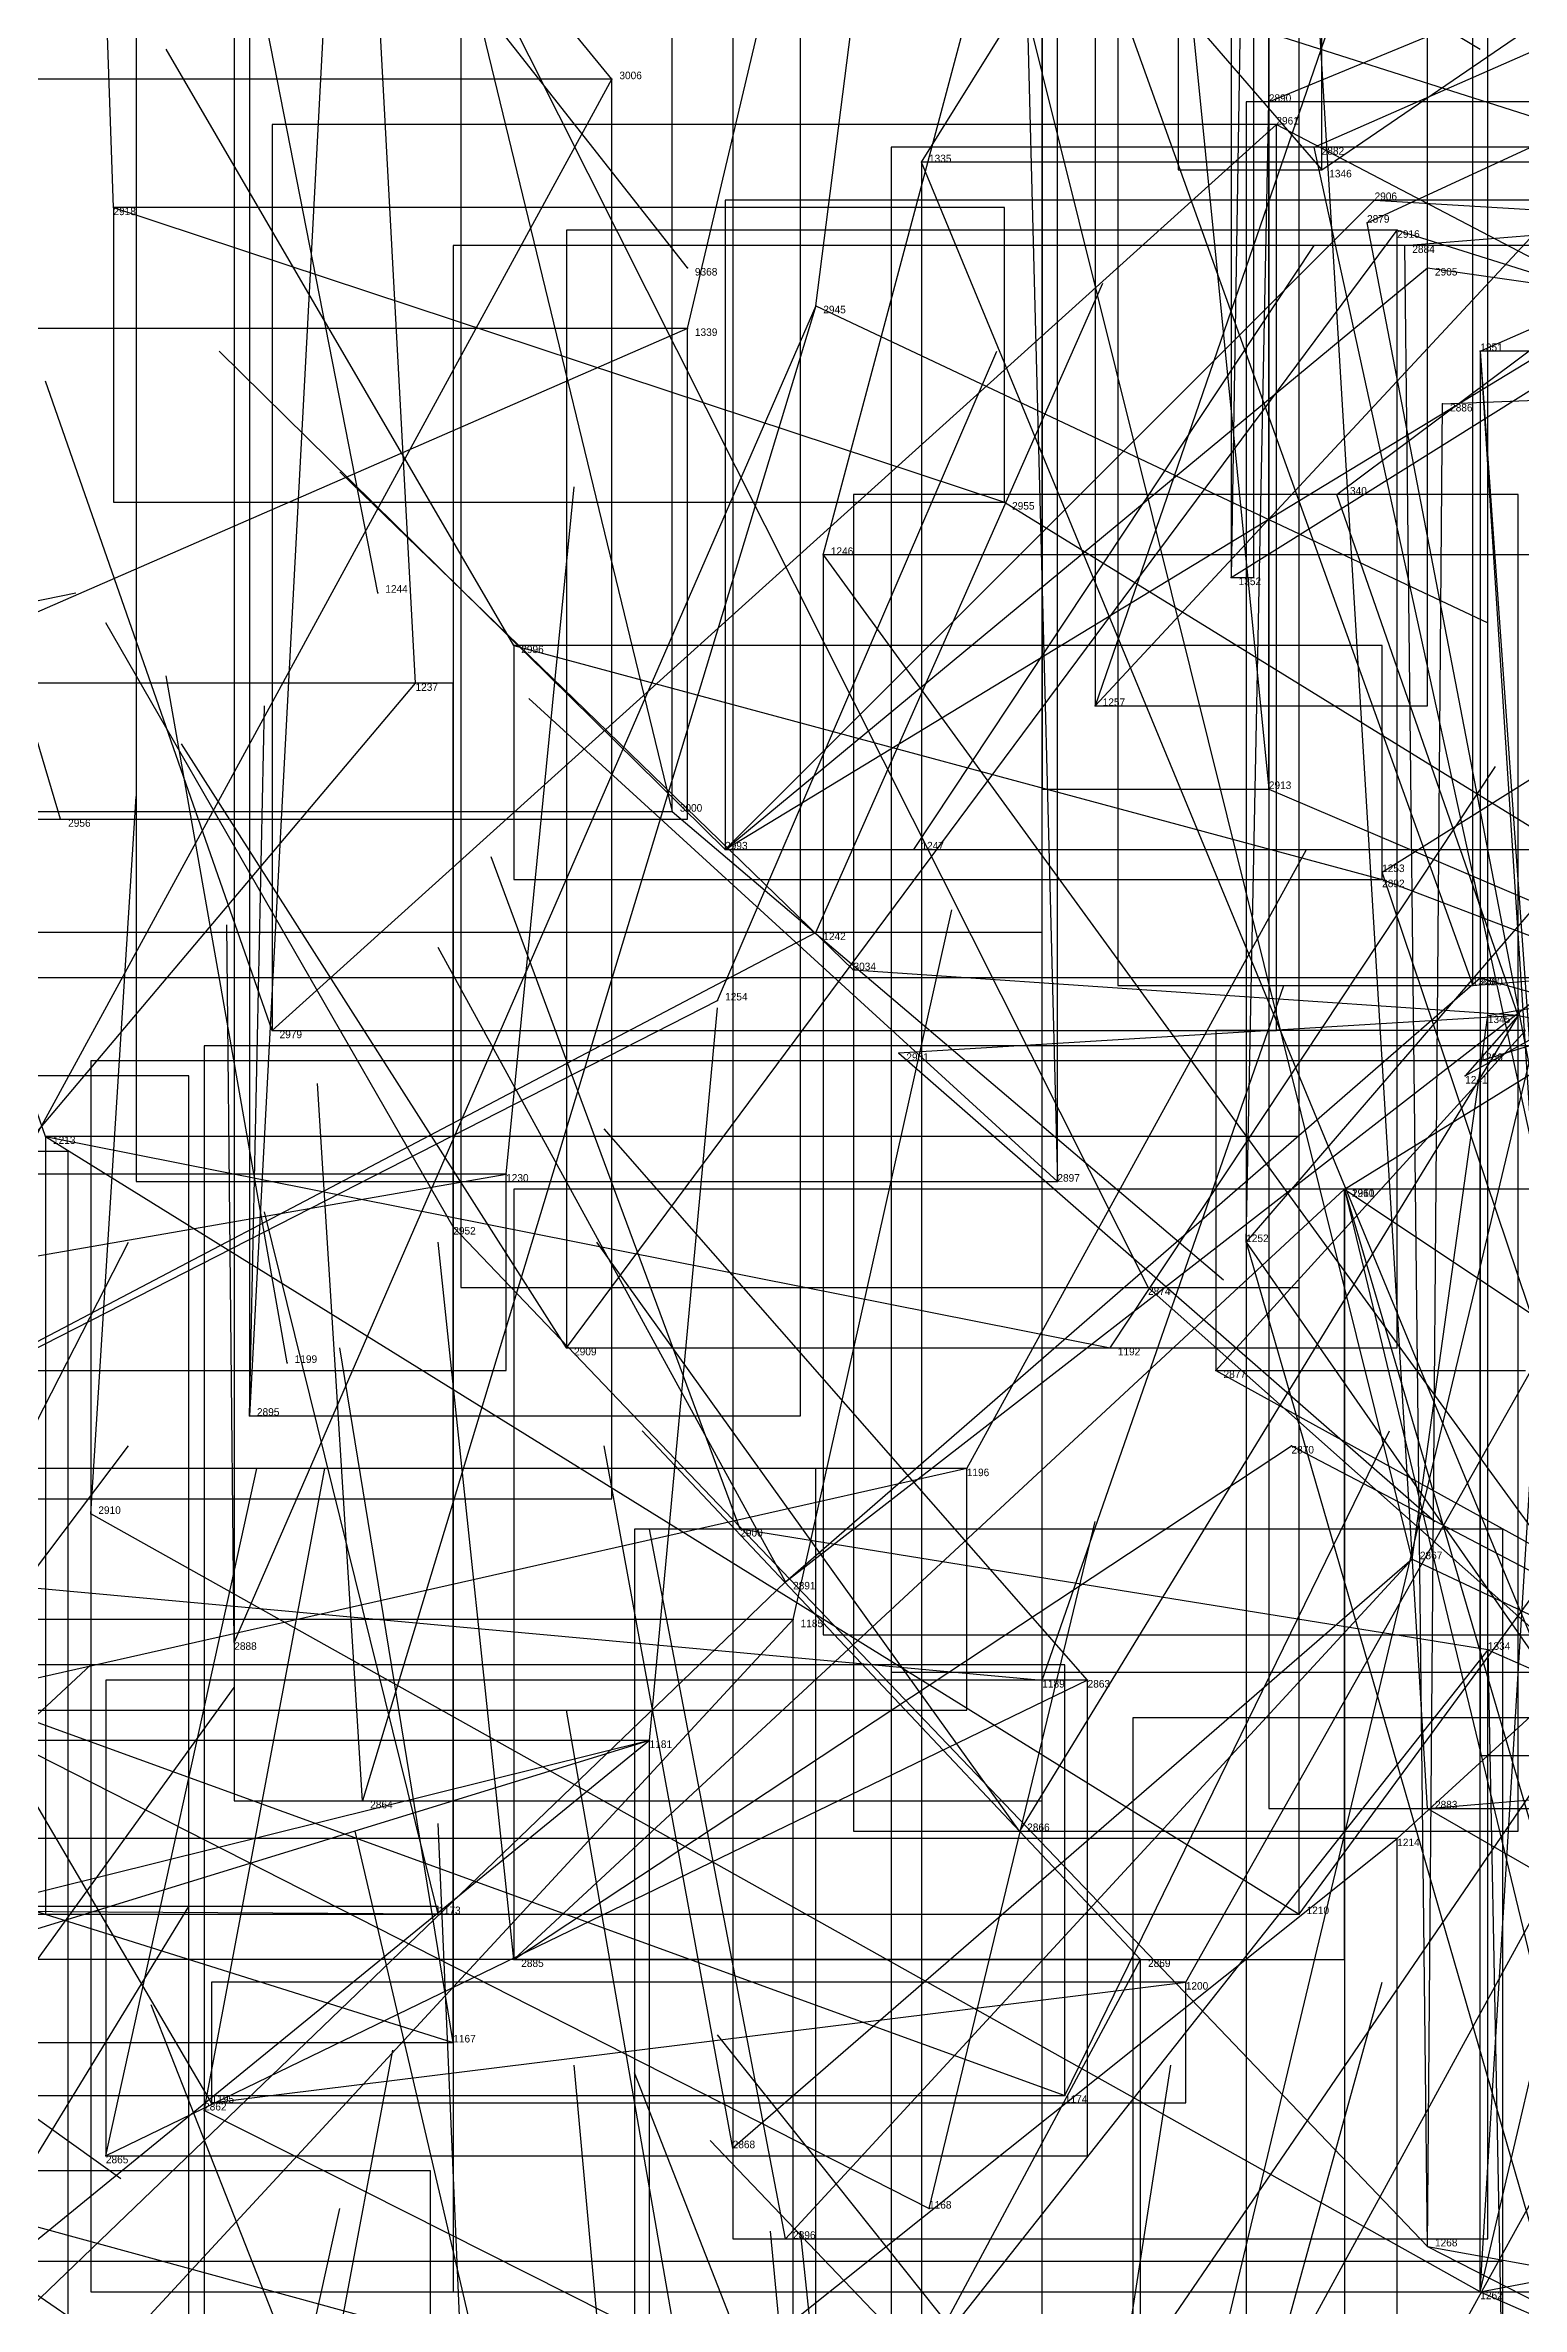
# Model space of a CAD drawing. Extents: x 59.1 to 70.8, y 600.3 to 605.1.
# Drawn here: x 68.105 to 68.3005, y 602.116 to 602.4155 of the extents above; entities that cross this region are included whole.
import ezdxf

# ---------------------------------------------------------------- set-up
doc = ezdxf.new("R2010")
doc.units = 0
for name, color, linetype in [('Clients', 3, 'CONTINUOUS'), ('Facilities', 3, 'CONTINUOUS'), ('Facilities_lines', 3, 'CONTINUOUS'), ('Min_max_boxes', 1, 'CONTINUOUS'), ('Normals', 1, 'CONTINUOUS'), ('Source_points', 5, 'CONTINUOUS'), ('Text', 3, 'CONTINUOUS')]:
    doc.layers.add(name, color=color, linetype=linetype)

msp = doc.modelspace()

# ---------------------------------------------------------------- linework, layer by layer
at = {"layer": 'Clients', "color": 5}
for p in [(68.18, 602.411, 448.698), (68.267, 602.408, 448.15), (68.268, 602.405, 448.451), (68.273, 602.402, 448.09), (68.221, 602.4, 447.855), (68.274, 602.399, 447.967), (68.281, 602.395, 448.328), (68.28, 602.392, 448.029), (68.284, 602.391, 448.388), (68.285, 602.389, 448.207), (68.288, 602.386, 448.267), (68.29, 602.368, 448.184), (68.232, 602.355, 448.452), (68.276, 602.356, 447.865), (68.262, 602.345, 447.791), (68.154, 602.331, 447.666), (68.244, 602.328, 447.722), (68.267, 602.317, 448.271), (68.188, 602.314, 448.525), (68.282, 602.306, 447.73), (68.282, 602.305, 448.209), (68.207, 602.298, 447.595), (68.212, 602.293, 448.402), (68.294, 602.291, 447.908), (68.295, 602.292, 448.148), (68.194, 602.289, 447.582), (68.296, 602.287, 447.848), (68.218, 602.282, 448.34), (68.293, 602.279, 447.709), (68.295, 602.281, 447.785), (68.166, 602.266, 447.516), (68.239, 602.265, 448.28), (68.277, 602.264, 448.204), (68.159, 602.259, 448.434), (68.251, 602.251, 448.219), (68.246, 602.243, 447.488), (68.132, 602.234, 448.327), (68.27, 602.23, 448.098), (68.111, 602.221, 448.329), (68.197, 602.219, 448.311), (68.13, 602.204, 448.268), (68.237, 602.199, 447.194), (68.147, 602.183, 448.175), (68.234, 602.179, 448.13), (68.284, 602.178, 447.379), (68.271, 602.168, 447.305), (68.25, 602.162, 448.069), (68.256, 602.159, 447.231), (68.159, 602.151, 447.14), (68.126, 602.142, 448.027), (68.24, 602.144, 447.16), (68.113, 602.136, 448.07), (68.196, 602.137, 448.085), (68.222, 602.129, 447.089), (68.203, 602.125, 448.027)]:
    msp.add_point(p, dxfattribs=at)
at = {"layer": 'Facilities', "color": 3}
for p in [(68.114, 602.394, 448.711), (68.19, 602.386, 460.309), (68.207, 602.381, 448.576), (68.19, 602.378, 447.792), (68.295, 602.375, 447.925), (68.208, 602.348, 447.632), (68.149, 602.343, 447.73), (68.167, 602.336, 448.584), (68.107, 602.313, 448.559), (68.195, 602.309, 448.463), (68.22, 602.309, 447.65), (68.135, 602.285, 448.495), (68.3, 602.287, 448.088), (68.105, 602.271, 447.525), (68.277, 602.264, 447.633), (68.264, 602.257, 447.56), (68.174, 602.243, 448.375), (68.137, 602.241, 447.452), (68.26, 602.24, 448.16), (68.227, 602.227, 447.415), (68.286, 602.215, 448.037), (68.203, 602.212, 448.253), (68.204, 602.207, 447.347), (68.296, 602.203, 447.977), (68.243, 602.199, 448.112), (68.185, 602.191, 447.276), (68.288, 602.182, 448.025), (68.157, 602.168, 447.211), (68.167, 602.162, 448.146), (68.127, 602.143, 447.143), (68.288, 602.124, 447.829), (68.295, 602.118, 447.769)]:
    msp.add_point(p, dxfattribs=at)
at = {"layer": 'Facilities_lines', "color": 3}
for p, q in [((68.237, 602.618, 448.721), (68.267, 602.317, 448.271)), ((68.207, 602.381, 448.576), (68.237, 602.616, 448.784)), ((68.13, 602.553, 449.003), (68.188, 602.314, 448.525)), ((68.148, 602.535, 448.943), (68.132, 602.234, 448.327)), ((68.232, 602.536, 448.755), (68.239, 602.265, 448.28)), ((68.265, 602.529, 448.57), (68.262, 602.345, 447.791)), ((68.288, 602.182, 448.025), (68.267, 602.529, 448.651)), ((68.288, 602.456, 448.39), (68.244, 602.328, 447.722)), ((68.286, 602.215, 448.037), (68.227, 602.452, 448.695)), ((68.16, 602.432, 448.76), (68.251, 602.251, 448.219)), ((68.247, 602.422, 447.922), (68.294, 602.291, 447.908)), ((68.255, 602.421, 448.571), (68.274, 602.399, 447.967)), ((68.089, 602.244, 448.392), (68.18, 602.411, 448.698)), ((68.264, 602.257, 447.56), (68.267, 602.408, 448.15)), ((68.135, 602.285, 448.495), (68.268, 602.405, 448.451)), ((68.316, 602.205, 447.929), (68.273, 602.402, 448.09)), ((68.333, 602.129, 447.499), (68.221, 602.4, 447.855)), ((68.114, 602.394, 448.711), (68.232, 602.355, 448.452)), ((68.195, 602.309, 448.463), (68.281, 602.395, 448.328)), ((68.174, 602.243, 448.375), (68.284, 602.391, 448.388)), ((68.316, 602.205, 447.929), (68.28, 602.392, 448.029)), ((68.288, 602.124, 447.829), (68.285, 602.389, 448.207)), ((68.195, 602.309, 448.463), (68.288, 602.386, 448.267)), ((68.207, 602.381, 448.576), (68.13, 602.204, 448.268)), ((68.207, 602.381, 448.576), (68.147, 602.183, 448.175)), ((68.19, 602.378, 447.792), (68.041, 602.313, 447.745)), ((68.295, 602.375, 447.925), (68.308, 602.192, 447.917)), ((68.295, 602.375, 447.925), (68.307, 602.189, 447.859)), ((68.195, 602.309, 448.463), (68.302, 602.374, 448.23)), ((68.288, 602.124, 447.829), (68.29, 602.368, 448.184)), ((68.3, 602.287, 448.088), (68.276, 602.356, 447.865)), ((68.208, 602.348, 447.632), (68.312, 602.205, 447.606)), ((68.167, 602.336, 448.584), (68.282, 602.305, 448.209)), ((68.035, 602.19, 447.5), (68.154, 602.331, 447.666)), ((68.316, 602.205, 447.929), (68.282, 602.306, 447.73)), ((68.051, 602.216, 447.438), (68.207, 602.298, 447.595)), ((68.203, 602.212, 448.253), (68.306, 602.292, 448.104)), ((68.203, 602.212, 448.253), (68.295, 602.292, 448.148)), ((68.3, 602.287, 448.088), (68.212, 602.293, 448.402)), ((68.051, 602.216, 447.438), (68.194, 602.289, 447.582)), ((68.3, 602.287, 448.088), (68.218, 602.282, 448.34)), ((68.3, 602.287, 448.088), (68.234, 602.179, 448.13)), ((68.26, 602.24, 448.16), (68.301, 602.285, 447.968)), ((68.286, 602.215, 448.037), (68.296, 602.287, 447.848)), ((68.3, 602.287, 448.088), (68.293, 602.279, 447.709)), ((68.253, 602.078, 447.844), (68.302, 602.283, 448.028)), ((68.295, 602.118, 447.769), (68.305, 602.281, 447.788)), ((68.295, 602.118, 447.769), (68.295, 602.281, 447.785)), ((68.105, 602.271, 447.525), (68.271, 602.168, 447.305)), ((68.105, 602.271, 447.525), (68.246, 602.243, 447.488)), ((68.017, 602.24, 447.583), (68.166, 602.266, 447.516)), ((68.167, 602.162, 448.146), (68.277, 602.264, 448.204)), ((68.277, 602.264, 447.633), (68.319, 602.09, 447.589)), ((68.277, 602.264, 447.633), (68.328, 602.09, 447.599)), ((68.288, 602.124, 447.829), (68.159, 602.259, 448.434)), ((68.264, 602.257, 447.56), (68.349, 601.963, 447.236)), ((68.264, 602.257, 447.56), (68.312, 602.188, 447.68)), ((68.167, 602.162, 448.146), (68.27, 602.23, 448.098)), ((68.227, 602.227, 447.415), (68.085, 602.195, 447.288)), ((68.295, 602.118, 447.769), (68.32, 602.225, 447.638)), ((68.295, 602.118, 447.769), (68.111, 602.221, 448.329)), ((68.296, 602.203, 447.977), (68.197, 602.219, 448.311)), ((68.051, 602.216, 447.438), (68.222, 602.129, 447.089)), ((68.051, 602.216, 447.438), (68.237, 602.199, 447.194)), ((68.286, 602.215, 448.037), (68.196, 602.137, 448.085)), ((68.286, 602.215, 448.037), (68.203, 602.125, 448.027)), ((68.203, 602.212, 448.253), (68.075, 602.089, 447.89)), ((68.204, 602.207, 447.347), (68.081, 602.074, 447.047)), ((68.316, 602.205, 447.929), (68.217, 602.06, 447.84)), ((68.083, 602.201, 447.396), (68.24, 602.144, 447.16)), ((68.296, 602.203, 447.977), (68.183, 602.06, 447.891)), ((68.296, 602.203, 447.977), (68.298, 602.1, 447.114)), ((68.243, 602.199, 448.112), (68.113, 602.136, 448.07)), ((68.185, 602.191, 447.276), (68.02, 602.15, 447.313)), ((68.035, 602.19, 447.5), (68.159, 602.151, 447.14)), ((68.185, 602.191, 447.276), (68.055, 602.151, 447.371)), ((68.185, 602.191, 447.276), (68.06, 602.089, 447.098)), ((68.253, 602.078, 447.844), (68.312, 602.186, 447.798)), ((68.288, 602.182, 448.025), (68.312, 602.184, 447.56)), ((68.19, 602.103, 447.026), (68.284, 602.178, 447.379)), ((68.157, 602.168, 447.211), (67.986, 602.169, 447.612)), ((68.131, 601.94, 447.511), (68.25, 602.162, 448.069)), ((68.127, 602.143, 447.143), (68.256, 602.159, 447.231)), ((68.19, 602.103, 447.026), (68.022, 602.149, 447.387)), ((68.253, 602.078, 447.844), (68.126, 602.142, 448.027)), ((68.288, 602.124, 447.829), (68.321, 602.118, 447.343)), ((68.295, 602.118, 447.769), (68.327, 602.124, 447.42))]:
    msp.add_line(p, q, dxfattribs=at)
at = {"layer": 'Min_max_boxes', "color": 1}
for p, q in [((68.117, 602.801, 448.28), (68.117, 602.265, 448.28)), ((68.117, 602.801, 449.19), (68.117, 602.265, 449.19)), ((68.239, 602.265, 448.28), (68.239, 602.801, 448.28)), ((68.239, 602.265, 449.19), (68.239, 602.801, 449.19)), ((68.188, 602.314, 448.525), (68.188, 602.798, 448.525)), ((68.188, 602.314, 449.319), (68.188, 602.798, 449.319)), ((68.132, 602.652, 448.327), (68.132, 602.234, 448.327)), ((68.132, 602.652, 448.968), (68.132, 602.234, 448.968)), ((68.205, 602.234, 448.327), (68.205, 602.652, 448.327)), ((68.205, 602.234, 448.968), (68.205, 602.652, 448.968)), ((68.237, 602.618, 448.271), (68.237, 602.317, 448.271)), ((68.237, 602.618, 448.721), (68.237, 602.317, 448.721)), ((68.267, 602.317, 448.271), (68.267, 602.618, 448.271)), ((68.267, 602.317, 448.721), (68.267, 602.618, 448.721)), ((68.13, 602.616, 448.175), (68.13, 602.183, 448.175)), ((68.13, 602.616, 448.784), (68.13, 602.183, 448.784)), ((68.237, 602.183, 448.175), (68.237, 602.616, 448.175)), ((68.237, 602.183, 448.784), (68.237, 602.616, 448.784)), ((68.262, 602.529, 447.791), (68.262, 602.345, 447.791)), ((68.262, 602.529, 448.57), (68.262, 602.345, 448.57)), ((68.265, 602.345, 447.791), (68.265, 602.529, 447.791)), ((68.265, 602.345, 448.57), (68.265, 602.529, 448.57)), ((68.267, 602.529, 447.56), (68.267, 602.182, 447.56)), ((68.267, 602.529, 448.651), (68.267, 602.182, 448.651)), ((68.16, 602.464, 448.219), (68.16, 602.251, 448.219)), ((68.16, 602.464, 448.76), (68.16, 602.251, 448.76)), ((68.271, 602.251, 448.219), (68.271, 602.464, 448.219)), ((68.271, 602.251, 448.76), (68.271, 602.464, 448.76)), ((68.244, 602.456, 447.722), (68.244, 602.328, 447.722)), ((68.244, 602.456, 448.39), (68.244, 602.328, 448.39)), ((68.288, 602.328, 447.722), (68.288, 602.456, 447.722)), ((68.288, 602.328, 448.39), (68.288, 602.456, 448.39)), ((68.196, 602.452, 447.848), (68.196, 602.125, 447.848)), ((68.196, 602.452, 448.695), (68.196, 602.125, 448.695)), ((68.296, 602.125, 447.848), (68.296, 602.452, 447.848)), ((68.296, 602.125, 448.695), (68.296, 602.452, 448.695)), ((68.247, 602.422, 447.908), (68.247, 602.291, 447.908)), ((68.247, 602.422, 447.922), (68.247, 602.291, 447.922)), ((68.255, 602.421, 447.967), (68.255, 602.399, 447.967)), ((68.255, 602.421, 448.571), (68.255, 602.399, 448.571)), ((68.274, 602.399, 447.967), (68.274, 602.421, 447.967)), ((68.274, 602.399, 448.571), (68.274, 602.421, 448.571)), ((68.294, 602.291, 447.908), (68.294, 602.422, 447.908)), ((68.294, 602.291, 447.922), (68.294, 602.422, 447.922)), ((68.18, 602.411, 447.935), (67.981, 602.411, 447.935)), ((68.18, 602.411, 448.698), (67.981, 602.411, 448.698)), ((68.18, 602.223, 447.935), (68.18, 602.411, 447.935)), ((68.18, 602.223, 448.698), (68.18, 602.411, 448.698)), ((68.18, 602.411, 447.935), (68.18, 602.411, 448.698)), ((68.349, 602.408, 447.236), (68.264, 602.408, 447.236)), ((68.264, 602.408, 447.236), (68.264, 601.963, 447.236)), ((68.349, 602.408, 448.15), (68.264, 602.408, 448.15)), ((68.264, 602.408, 448.15), (68.264, 601.963, 448.15)), ((68.264, 602.408, 447.236), (68.264, 602.408, 448.15)), ((68.268, 602.405, 448.451), (68.135, 602.405, 448.451)), ((68.135, 602.405, 448.451), (68.135, 602.285, 448.451)), ((68.268, 602.405, 448.495), (68.135, 602.405, 448.495)), ((68.135, 602.405, 448.495), (68.135, 602.285, 448.495)), ((68.135, 602.405, 448.451), (68.135, 602.405, 448.495)), ((68.268, 602.285, 448.451), (68.268, 602.405, 448.451)), ((68.268, 602.285, 448.495), (68.268, 602.405, 448.495)), ((68.268, 602.405, 448.451), (68.268, 602.405, 448.495)), ((68.316, 602.402, 447.73), (68.217, 602.402, 447.73)), ((68.217, 602.402, 447.73), (68.217, 602.06, 447.73)), ((68.316, 602.402, 448.09), (68.217, 602.402, 448.09)), ((68.217, 602.402, 448.09), (68.217, 602.06, 448.09)), ((68.217, 602.402, 447.73), (68.217, 602.402, 448.09)), ((68.333, 602.4, 447.499), (68.221, 602.4, 447.499)), ((68.221, 602.4, 447.499), (68.221, 602.048, 447.499)), ((68.333, 602.4, 447.855), (68.221, 602.4, 447.855)), ((68.221, 602.4, 447.855), (68.221, 602.048, 447.855)), ((68.221, 602.4, 447.499), (68.221, 602.4, 447.855)), ((68.255, 602.399, 447.967), (68.274, 602.399, 447.967)), ((68.255, 602.399, 448.571), (68.274, 602.399, 448.571)), ((68.255, 602.399, 447.967), (68.255, 602.399, 448.571)), ((68.274, 602.399, 447.967), (68.274, 602.399, 448.571)), ((68.232, 602.394, 448.452), (68.114, 602.394, 448.452)), ((68.114, 602.394, 448.452), (68.114, 602.355, 448.452)), ((68.232, 602.394, 448.711), (68.114, 602.394, 448.711)), ((68.114, 602.394, 448.711), (68.114, 602.355, 448.711)), ((68.114, 602.394, 448.452), (68.114, 602.394, 448.711)), ((68.302, 602.395, 448.23), (68.195, 602.395, 448.23)), ((68.195, 602.395, 448.23), (68.195, 602.309, 448.23)), ((68.302, 602.395, 448.463), (68.195, 602.395, 448.463)), ((68.195, 602.395, 448.463), (68.195, 602.309, 448.463)), ((68.195, 602.395, 448.23), (68.195, 602.395, 448.463)), ((68.232, 602.355, 448.452), (68.232, 602.394, 448.452)), ((68.232, 602.355, 448.711), (68.232, 602.394, 448.711)), ((68.232, 602.394, 448.452), (68.232, 602.394, 448.711)), ((68.284, 602.391, 448.375), (68.174, 602.391, 448.375)), ((68.174, 602.391, 448.375), (68.174, 602.243, 448.375)), ((68.284, 602.391, 448.388), (68.174, 602.391, 448.388)), ((68.174, 602.391, 448.388), (68.174, 602.243, 448.388)), ((68.174, 602.391, 448.375), (68.174, 602.391, 448.388)), ((68.284, 602.243, 448.375), (68.284, 602.391, 448.375)), ((68.284, 602.243, 448.388), (68.284, 602.391, 448.388)), ((68.284, 602.391, 448.375), (68.284, 602.391, 448.388)), ((68.321, 602.389, 447.343), (68.159, 602.389, 447.343)), ((68.159, 602.389, 447.343), (68.159, 602.118, 447.343)), ((68.321, 602.389, 448.434), (68.159, 602.389, 448.434)), ((68.159, 602.389, 448.434), (68.159, 602.118, 448.434)), ((68.159, 602.389, 447.343), (68.159, 602.389, 448.434)), ((68.19, 602.378, 447.745), (68.041, 602.378, 447.745)), ((68.19, 602.378, 447.792), (68.041, 602.378, 447.792)), ((68.19, 602.313, 447.745), (68.19, 602.378, 447.745)), ((68.19, 602.313, 447.792), (68.19, 602.378, 447.792)), ((68.19, 602.378, 447.745), (68.19, 602.378, 447.792)), ((68.308, 602.375, 447.859), (68.295, 602.375, 447.859)), ((68.295, 602.375, 447.859), (68.295, 602.189, 447.859)), ((68.308, 602.375, 447.925), (68.295, 602.375, 447.925)), ((68.295, 602.375, 447.925), (68.295, 602.189, 447.925)), ((68.295, 602.375, 447.859), (68.295, 602.375, 447.925)), ((68.114, 602.355, 448.452), (68.232, 602.355, 448.452)), ((68.114, 602.355, 448.711), (68.232, 602.355, 448.711)), ((68.114, 602.355, 448.452), (68.114, 602.355, 448.711)), ((68.3, 602.356, 447.709), (68.212, 602.356, 447.709)), ((68.212, 602.356, 447.709), (68.212, 602.179, 447.709)), ((68.3, 602.356, 448.402), (68.212, 602.356, 448.402)), ((68.212, 602.356, 448.402), (68.212, 602.179, 448.402)), ((68.212, 602.356, 447.709), (68.212, 602.356, 448.402)), ((68.232, 602.355, 448.452), (68.232, 602.355, 448.711)), ((68.3, 602.179, 447.709), (68.3, 602.356, 447.709)), ((68.3, 602.179, 448.402), (68.3, 602.356, 448.402)), ((68.3, 602.356, 447.709), (68.3, 602.356, 448.402)), ((68.312, 602.348, 447.606), (68.208, 602.348, 447.606)), ((68.208, 602.348, 447.606), (68.208, 602.205, 447.606)), ((68.312, 602.348, 447.632), (68.208, 602.348, 447.632)), ((68.208, 602.348, 447.632), (68.208, 602.205, 447.632)), ((68.208, 602.348, 447.606), (68.208, 602.348, 447.632)), ((68.262, 602.345, 447.791), (68.265, 602.345, 447.791)), ((68.262, 602.345, 448.57), (68.265, 602.345, 448.57)), ((68.262, 602.345, 447.791), (68.262, 602.345, 448.57)), ((68.265, 602.345, 447.791), (68.265, 602.345, 448.57)), ((68.282, 602.336, 448.209), (68.167, 602.336, 448.209)), ((68.167, 602.336, 448.209), (68.167, 602.305, 448.209)), ((68.282, 602.336, 448.584), (68.167, 602.336, 448.584)), ((68.167, 602.336, 448.584), (68.167, 602.305, 448.584)), ((68.167, 602.336, 448.209), (68.167, 602.336, 448.584)), ((68.282, 602.305, 448.209), (68.282, 602.336, 448.209)), ((68.282, 602.305, 448.584), (68.282, 602.336, 448.584)), ((68.282, 602.336, 448.209), (68.282, 602.336, 448.584)), ((68.159, 602.331, 447.14), (68.035, 602.331, 447.14)), ((68.159, 602.331, 447.666), (68.035, 602.331, 447.666)), ((68.159, 602.151, 447.14), (68.159, 602.331, 447.14)), ((68.159, 602.151, 447.666), (68.159, 602.331, 447.666)), ((68.159, 602.331, 447.14), (68.159, 602.331, 447.666)), ((68.244, 602.328, 447.722), (68.288, 602.328, 447.722)), ((68.244, 602.328, 448.39), (68.288, 602.328, 448.39)), ((68.244, 602.328, 447.722), (68.244, 602.328, 448.39)), ((68.288, 602.328, 447.722), (68.288, 602.328, 448.39)), ((68.237, 602.317, 448.271), (68.267, 602.317, 448.271)), ((68.237, 602.317, 448.721), (68.267, 602.317, 448.721)), ((68.237, 602.317, 448.271), (68.237, 602.317, 448.721)), ((68.267, 602.317, 448.271), (68.267, 602.317, 448.721)), ((67.837, 602.314, 448.525), (68.188, 602.314, 448.525)), ((67.837, 602.314, 449.319), (68.188, 602.314, 449.319)), ((68.041, 602.313, 447.745), (68.19, 602.313, 447.745)), ((68.041, 602.313, 447.792), (68.19, 602.313, 447.792)), ((68.188, 602.314, 448.525), (68.188, 602.314, 449.319)), ((68.19, 602.313, 447.745), (68.19, 602.313, 447.792)), ((68.195, 602.309, 448.23), (68.302, 602.309, 448.23)), ((68.195, 602.309, 448.463), (68.302, 602.309, 448.463)), ((68.195, 602.309, 448.23), (68.195, 602.309, 448.463)), ((68.167, 602.305, 448.209), (68.282, 602.305, 448.209)), ((68.167, 602.305, 448.584), (68.282, 602.305, 448.584)), ((68.167, 602.305, 448.209), (68.167, 602.305, 448.584)), ((68.282, 602.305, 448.209), (68.282, 602.305, 448.584)), ((68.237, 602.298, 447.089), (68.003, 602.298, 447.089)), ((68.237, 602.298, 447.595), (68.003, 602.298, 447.595)), ((68.237, 602.011, 447.089), (68.237, 602.298, 447.089)), ((68.237, 602.011, 447.595), (68.237, 602.298, 447.595)), ((68.237, 602.298, 447.089), (68.237, 602.298, 447.595)), ((68.306, 602.292, 447.89), (68.075, 602.292, 447.89)), ((68.306, 602.292, 448.253), (68.075, 602.292, 448.253)), ((68.247, 602.291, 447.908), (68.294, 602.291, 447.908)), ((68.247, 602.291, 447.922), (68.294, 602.291, 447.922)), ((68.247, 602.291, 447.908), (68.247, 602.291, 447.922)), ((68.294, 602.291, 447.908), (68.294, 602.291, 447.922)), ((68.135, 602.285, 448.451), (68.268, 602.285, 448.451)), ((68.135, 602.285, 448.495), (68.268, 602.285, 448.495)), ((68.135, 602.285, 448.451), (68.135, 602.285, 448.495)), ((68.301, 602.285, 447.968), (68.26, 602.285, 447.968)), ((68.26, 602.285, 447.968), (68.26, 602.24, 447.968)), ((68.301, 602.285, 448.16), (68.26, 602.285, 448.16)), ((68.26, 602.285, 448.16), (68.26, 602.24, 448.16)), ((68.26, 602.285, 447.968), (68.26, 602.285, 448.16)), ((68.268, 602.285, 448.451), (68.268, 602.285, 448.495)), ((68.312, 602.283, 447.798), (68.126, 602.283, 447.798)), ((68.126, 602.283, 447.798), (68.126, 602.078, 447.798)), ((68.312, 602.283, 448.028), (68.126, 602.283, 448.028)), ((68.126, 602.283, 448.028), (68.126, 602.078, 448.028)), ((68.126, 602.283, 447.798), (68.126, 602.283, 448.028)), ((68.124, 602.279, 447.829), (67.952, 602.279, 447.829)), ((68.124, 602.279, 448.056), (67.952, 602.279, 448.056)), ((68.327, 602.281, 447.42), (68.111, 602.281, 447.42)), ((68.111, 602.281, 447.42), (68.111, 602.118, 447.42)), ((68.327, 602.281, 448.329), (68.111, 602.281, 448.329)), ((68.111, 602.281, 448.329), (68.111, 602.118, 448.329)), ((68.111, 602.281, 447.42), (68.111, 602.281, 448.329)), ((68.124, 602.039, 447.829), (68.124, 602.279, 447.829)), ((68.124, 602.039, 448.056), (68.124, 602.279, 448.056)), ((68.124, 602.279, 447.829), (68.124, 602.279, 448.056)), ((68.271, 602.271, 447.305), (68.105, 602.271, 447.305)), ((68.105, 602.271, 447.305), (68.105, 602.168, 447.305)), ((68.271, 602.271, 447.525), (68.105, 602.271, 447.525)), ((68.105, 602.271, 447.525), (68.105, 602.168, 447.525)), ((68.105, 602.271, 447.305), (68.105, 602.271, 447.525)), ((68.271, 602.168, 447.305), (68.271, 602.271, 447.305)), ((68.271, 602.168, 447.525), (68.271, 602.271, 447.525)), ((68.271, 602.271, 447.305), (68.271, 602.271, 447.525)), ((68.108, 602.269, 447.21), (67.969, 602.269, 447.21)), ((68.108, 602.269, 448.111), (67.969, 602.269, 448.111)), ((68.108, 601.997, 447.21), (68.108, 602.269, 447.21)), ((68.108, 601.997, 448.111), (68.108, 602.269, 448.111)), ((68.108, 602.269, 447.21), (68.108, 602.269, 448.111)), ((68.166, 602.266, 447.516), (68.017, 602.266, 447.516)), ((68.166, 602.266, 447.583), (68.017, 602.266, 447.583)), ((68.117, 602.265, 448.28), (68.239, 602.265, 448.28)), ((68.117, 602.265, 449.19), (68.239, 602.265, 449.19)), ((68.117, 602.265, 448.28), (68.117, 602.265, 449.19)), ((68.166, 602.24, 447.516), (68.166, 602.266, 447.516)), ((68.166, 602.24, 447.583), (68.166, 602.266, 447.583)), ((68.166, 602.266, 447.516), (68.166, 602.266, 447.583)), ((68.277, 602.264, 448.098), (68.167, 602.264, 448.098)), ((68.167, 602.264, 448.098), (68.167, 602.162, 448.098)), ((68.277, 602.264, 448.204), (68.167, 602.264, 448.204)), ((68.167, 602.264, 448.204), (68.167, 602.162, 448.204)), ((68.167, 602.264, 448.098), (68.167, 602.264, 448.204)), ((68.239, 602.265, 448.28), (68.239, 602.265, 449.19)), ((68.328, 602.264, 447.589), (68.277, 602.264, 447.589)), ((68.277, 602.264, 447.589), (68.277, 602.09, 447.589)), ((68.328, 602.264, 447.633), (68.277, 602.264, 447.633)), ((68.277, 602.264, 447.633), (68.277, 602.09, 447.633)), ((68.277, 602.264, 447.589), (68.277, 602.264, 447.633)), ((68.277, 602.162, 448.098), (68.277, 602.264, 448.098)), ((68.277, 602.162, 448.204), (68.277, 602.264, 448.204)), ((68.277, 602.264, 448.098), (68.277, 602.264, 448.204)), ((68.16, 602.251, 448.219), (68.271, 602.251, 448.219)), ((68.16, 602.251, 448.76), (68.271, 602.251, 448.76)), ((68.16, 602.251, 448.219), (68.16, 602.251, 448.76)), ((68.271, 602.251, 448.219), (68.271, 602.251, 448.76)), ((68.174, 602.243, 448.375), (68.284, 602.243, 448.375)), ((68.174, 602.243, 448.388), (68.284, 602.243, 448.388)), ((68.174, 602.243, 448.375), (68.174, 602.243, 448.388)), ((68.284, 602.243, 448.375), (68.284, 602.243, 448.388)), ((68.017, 602.24, 447.516), (68.166, 602.24, 447.516)), ((68.017, 602.24, 447.583), (68.166, 602.24, 447.583)), ((68.166, 602.24, 447.516), (68.166, 602.24, 447.583)), ((68.26, 602.24, 447.968), (68.301, 602.24, 447.968)), ((68.26, 602.24, 448.16), (68.301, 602.24, 448.16)), ((68.26, 602.24, 447.968), (68.26, 602.24, 448.16)), ((68.132, 602.234, 448.327), (68.205, 602.234, 448.327)), ((68.132, 602.234, 448.968), (68.205, 602.234, 448.968)), ((68.132, 602.234, 448.327), (68.132, 602.234, 448.968)), ((68.205, 602.234, 448.327), (68.205, 602.234, 448.968)), ((68.207, 602.227, 446.937), (67.982, 602.227, 446.937)), ((68.207, 602.227, 447.781), (67.982, 602.227, 447.781)), ((68.227, 602.227, 447.288), (68.085, 602.227, 447.288)), ((68.227, 602.227, 447.415), (68.085, 602.227, 447.415)), ((68.207, 601.72, 446.937), (68.207, 602.227, 446.937)), ((68.207, 601.72, 447.781), (68.207, 602.227, 447.781)), ((68.207, 602.227, 446.937), (68.207, 602.227, 447.781)), ((68.227, 602.195, 447.288), (68.227, 602.227, 447.288)), ((68.227, 602.195, 447.415), (68.227, 602.227, 447.415)), ((68.227, 602.227, 447.288), (68.227, 602.227, 447.415)), ((67.981, 602.223, 447.935), (68.18, 602.223, 447.935)), ((67.981, 602.223, 448.698), (68.18, 602.223, 448.698)), ((68.18, 602.223, 447.935), (68.18, 602.223, 448.698)), ((68.298, 602.219, 447.114), (68.183, 602.219, 447.114)), ((68.183, 602.219, 447.114), (68.183, 602.06, 447.114)), ((68.298, 602.219, 448.311), (68.183, 602.219, 448.311)), ((68.183, 602.219, 448.311), (68.183, 602.06, 448.311)), ((68.183, 602.219, 447.114), (68.183, 602.219, 448.311)), ((68.298, 602.06, 447.114), (68.298, 602.219, 447.114)), ((68.298, 602.06, 448.311), (68.298, 602.219, 448.311)), ((68.298, 602.219, 447.114), (68.298, 602.219, 448.311)), ((68.204, 602.207, 447.047), (68.081, 602.207, 447.047)), ((68.204, 602.207, 447.347), (68.081, 602.207, 447.347)), ((68.204, 602.074, 447.047), (68.204, 602.207, 447.047)), ((68.204, 602.074, 447.347), (68.204, 602.207, 447.347)), ((68.204, 602.207, 447.047), (68.204, 602.207, 447.347)), ((68.208, 602.205, 447.606), (68.312, 602.205, 447.606)), ((68.208, 602.205, 447.632), (68.312, 602.205, 447.632)), ((68.208, 602.205, 447.606), (68.208, 602.205, 447.632)), ((68.24, 602.201, 447.16), (68.083, 602.201, 447.16)), ((68.24, 602.201, 447.396), (68.083, 602.201, 447.396)), ((68.24, 602.144, 447.16), (68.24, 602.201, 447.16)), ((68.24, 602.144, 447.396), (68.24, 602.201, 447.396)), ((68.24, 602.201, 447.16), (68.24, 602.201, 447.396)), ((68.243, 602.199, 448.07), (68.113, 602.199, 448.07)), ((68.113, 602.199, 448.07), (68.113, 602.136, 448.07)), ((68.243, 602.199, 448.112), (68.113, 602.199, 448.112)), ((68.113, 602.199, 448.112), (68.113, 602.136, 448.112)), ((68.113, 602.199, 448.07), (68.113, 602.199, 448.112)), ((68.313, 602.2, 447.5), (68.217, 602.2, 447.5)), ((68.217, 602.2, 447.5), (68.217, 602.012, 447.5)), ((68.313, 602.2, 447.768), (68.217, 602.2, 447.768)), ((68.217, 602.2, 447.768), (68.217, 602.012, 447.768)), ((68.217, 602.2, 447.5), (68.217, 602.2, 447.768)), ((68.243, 602.136, 448.07), (68.243, 602.199, 448.07)), ((68.243, 602.136, 448.112), (68.243, 602.199, 448.112)), ((68.243, 602.199, 448.07), (68.243, 602.199, 448.112)), ((68.085, 602.195, 447.288), (68.227, 602.195, 447.288)), ((68.085, 602.195, 447.415), (68.227, 602.195, 447.415)), ((68.227, 602.195, 447.288), (68.227, 602.195, 447.415)), ((68.322, 602.194, 447.291), (68.249, 602.194, 447.291)), ((68.249, 602.194, 447.291), (68.249, 601.881, 447.291)), ((68.322, 602.194, 447.648), (68.249, 602.194, 447.648)), ((68.249, 602.194, 447.648), (68.249, 601.881, 447.648)), ((68.249, 602.194, 447.291), (68.249, 602.194, 447.648)), ((68.185, 602.191, 447.098), (68.02, 602.191, 447.098)), ((68.185, 602.191, 447.371), (68.02, 602.191, 447.371)), ((68.185, 602.089, 447.098), (68.185, 602.191, 447.098)), ((68.185, 602.089, 447.371), (68.185, 602.191, 447.371)), ((68.185, 602.191, 447.098), (68.185, 602.191, 447.371)), ((68.295, 602.189, 447.859), (68.308, 602.189, 447.859)), ((68.295, 602.189, 447.925), (68.308, 602.189, 447.925)), ((68.295, 602.189, 447.859), (68.295, 602.189, 447.925)), ((68.13, 602.183, 448.175), (68.237, 602.183, 448.175)), ((68.13, 602.183, 448.784), (68.237, 602.183, 448.784)), ((68.13, 602.183, 448.175), (68.13, 602.183, 448.784)), ((68.237, 602.183, 448.175), (68.237, 602.183, 448.784)), ((68.267, 602.182, 447.56), (68.312, 602.182, 447.56)), ((68.267, 602.182, 448.651), (68.312, 602.182, 448.651)), ((68.267, 602.182, 447.56), (68.267, 602.182, 448.651)), ((68.284, 602.178, 447.026), (68.022, 602.178, 447.026)), ((68.284, 602.178, 447.387), (68.022, 602.178, 447.387)), ((68.212, 602.179, 447.709), (68.3, 602.179, 447.709)), ((68.212, 602.179, 448.402), (68.3, 602.179, 448.402)), ((68.212, 602.179, 447.709), (68.212, 602.179, 448.402)), ((68.284, 602.103, 447.026), (68.284, 602.178, 447.026)), ((68.284, 602.103, 447.387), (68.284, 602.178, 447.387)), ((68.284, 602.178, 447.026), (68.284, 602.178, 447.387)), ((68.3, 602.179, 447.709), (68.3, 602.179, 448.402)), ((68.157, 602.169, 447.211), (67.986, 602.169, 447.211)), ((68.157, 602.169, 447.612), (67.986, 602.169, 447.612)), ((67.986, 602.168, 447.211), (68.157, 602.168, 447.211)), ((67.986, 602.168, 447.612), (68.157, 602.168, 447.612)), ((68.105, 602.168, 447.305), (68.271, 602.168, 447.305)), ((68.105, 602.168, 447.525), (68.271, 602.168, 447.525)), ((68.105, 602.168, 447.305), (68.105, 602.168, 447.525)), ((68.157, 602.168, 447.211), (68.157, 602.169, 447.211)), ((68.157, 602.168, 447.612), (68.157, 602.169, 447.612)), ((68.157, 602.169, 447.211), (68.157, 602.169, 447.612)), ((68.157, 602.168, 447.211), (68.157, 602.168, 447.612)), ((68.271, 602.168, 447.305), (68.271, 602.168, 447.525)), ((68.25, 602.162, 447.281), (68.017, 602.162, 447.281)), ((68.25, 602.162, 448.069), (68.017, 602.162, 448.069)), ((68.167, 602.162, 448.098), (68.277, 602.162, 448.098)), ((68.167, 602.162, 448.204), (68.277, 602.162, 448.204)), ((68.167, 602.162, 448.098), (68.167, 602.162, 448.204)), ((68.25, 601.94, 447.281), (68.25, 602.162, 447.281)), ((68.25, 601.94, 448.069), (68.25, 602.162, 448.069)), ((68.25, 602.162, 447.281), (68.25, 602.162, 448.069)), ((68.277, 602.162, 448.098), (68.277, 602.162, 448.204)), ((68.256, 602.159, 447.143), (68.127, 602.159, 447.143)), ((68.127, 602.159, 447.143), (68.127, 602.143, 447.143)), ((68.256, 602.159, 447.231), (68.127, 602.159, 447.231)), ((68.127, 602.159, 447.231), (68.127, 602.143, 447.231)), ((68.127, 602.159, 447.143), (68.127, 602.159, 447.231)), ((68.256, 602.143, 447.143), (68.256, 602.159, 447.143)), ((68.256, 602.143, 447.231), (68.256, 602.159, 447.231)), ((68.256, 602.159, 447.143), (68.256, 602.159, 447.231)), ((68.035, 602.151, 447.14), (68.159, 602.151, 447.14)), ((68.035, 602.151, 447.666), (68.159, 602.151, 447.666)), ((68.159, 602.151, 447.14), (68.159, 602.151, 447.666)), ((68.083, 602.144, 447.16), (68.24, 602.144, 447.16)), ((68.083, 602.144, 447.396), (68.24, 602.144, 447.396)), ((68.127, 602.143, 447.143), (68.256, 602.143, 447.143)), ((68.127, 602.143, 447.231), (68.256, 602.143, 447.231)), ((68.127, 602.143, 447.143), (68.127, 602.143, 447.231)), ((68.24, 602.144, 447.16), (68.24, 602.144, 447.396)), ((68.256, 602.143, 447.143), (68.256, 602.143, 447.231)), ((68.113, 602.136, 448.07), (68.243, 602.136, 448.07)), ((68.113, 602.136, 448.112), (68.243, 602.136, 448.112)), ((68.113, 602.136, 448.07), (68.113, 602.136, 448.112)), ((68.243, 602.136, 448.07), (68.243, 602.136, 448.112)), ((68.156, 602.134, 447.216), (68.039, 602.134, 447.216)), ((68.156, 602.134, 447.777), (68.039, 602.134, 447.777)), ((68.156, 601.895, 447.216), (68.156, 602.134, 447.216)), ((68.156, 601.895, 447.777), (68.156, 602.134, 447.777)), ((68.156, 602.134, 447.216), (68.156, 602.134, 447.777)), ((68.196, 602.125, 447.848), (68.296, 602.125, 447.848)), ((68.196, 602.125, 448.695), (68.296, 602.125, 448.695)), ((68.196, 602.125, 447.848), (68.196, 602.125, 448.695)), ((68.296, 602.125, 447.848), (68.296, 602.125, 448.695)), ((68.298, 602.122, 447.351), (68.075, 602.122, 447.351)), ((68.298, 602.122, 447.904), (68.075, 602.122, 447.904)), ((68.298, 601.94, 447.351), (68.298, 602.122, 447.351)), ((68.298, 601.94, 447.904), (68.298, 602.122, 447.904)), ((68.298, 602.122, 447.351), (68.298, 602.122, 447.904)), ((68.111, 602.118, 447.42), (68.327, 602.118, 447.42)), ((68.111, 602.118, 448.329), (68.327, 602.118, 448.329)), ((68.111, 602.118, 447.42), (68.111, 602.118, 448.329)), ((68.159, 602.118, 447.343), (68.321, 602.118, 447.343)), ((68.159, 602.118, 448.434), (68.321, 602.118, 448.434)), ((68.159, 602.118, 447.343), (68.159, 602.118, 448.434))]:
    msp.add_line(p, q, dxfattribs=at)
at = {"layer": 'Normals', "color": 1}
for p, q in [((68.114, 602.394, 448.711), (68.111, 602.482, 448.664)), ((68.18, 602.411, 448.698), (68.122, 602.482, 448.658)), ((68.221, 602.4, 447.855), (68.272, 602.482, 447.83)), ((68.19, 602.378, 447.792), (68.212, 602.471, 447.762)), ((68.19, 602.386, 460.309), (68.128, 602.465, 460.306)), ((68.213, 602.464, 448.755), (68.295, 602.415, 448.785)), ((68.274, 602.399, 447.967), (68.356, 602.455, 447.958)), ((68.267, 602.408, 448.15), (68.359, 602.446, 448.149)), ((68.273, 602.402, 448.09), (68.364, 602.442, 448.103)), ((68.208, 602.348, 447.632), (68.232, 602.438, 447.597)), ((68.149, 602.343, 447.73), (68.131, 602.435, 447.696)), ((68.28, 602.392, 448.029), (68.371, 602.434, 448.031)), ((68.154, 602.331, 447.666), (68.149, 602.424, 447.63)), ((68.255, 602.421, 448.571), (68.349, 602.391, 448.586)), ((68.167, 602.336, 448.584), (68.121, 602.415, 448.544)), ((68.276, 602.356, 447.865), (68.355, 602.415, 447.848)), ((68.295, 602.375, 447.925), (68.386, 602.415, 447.917)), ((68.268, 602.405, 448.451), (68.354, 602.36, 448.477)), ((68.244, 602.328, 447.722), (68.31, 602.399, 447.698)), ((68.107, 602.313, 448.559), (68.082, 602.397, 448.512)), ((68.262, 602.345, 447.791), (68.345, 602.397, 447.773)), ((68.285, 602.389, 448.207), (68.384, 602.397, 448.218)), ((68.281, 602.395, 448.328), (68.38, 602.389, 448.337)), ((68.284, 602.391, 448.388), (68.376, 602.362, 448.413)), ((68.22, 602.309, 447.65), (68.273, 602.389, 447.62)), ((68.207, 602.298, 447.595), (68.245, 602.384, 447.56)), ((68.288, 602.386, 448.267), (68.386, 602.372, 448.281)), ((68.207, 602.381, 448.576), (68.296, 602.339, 448.592)), ((68.195, 602.309, 448.463), (68.128, 602.375, 448.428)), ((68.194, 602.289, 447.582), (68.231, 602.375, 447.547)), ((68.29, 602.368, 448.184), (68.389, 602.372, 448.196)), ((68.135, 602.285, 448.495), (68.105, 602.371, 448.453)), ((68.105, 602.271, 447.525), (68.074, 602.36, 447.492)), ((68.212, 602.293, 448.402), (68.144, 602.359, 448.37)), ((68.166, 602.266, 447.516), (68.175, 602.357, 447.476)), ((68.282, 602.306, 447.73), (68.365, 602.358, 447.713)), ((68.232, 602.355, 448.452), (68.313, 602.305, 448.482)), ((68.011, 602.323, 447.944), (68.109, 602.343, 447.942)), ((68.159, 602.259, 448.434), (68.113, 602.339, 448.395)), ((68.137, 602.241, 447.452), (68.121, 602.332, 447.414)), ((68.132, 602.234, 448.327), (68.134, 602.328, 448.293)), ((68.239, 602.265, 448.28), (68.169, 602.329, 448.249)), ((68.264, 602.257, 447.56), (68.326, 602.329, 447.529)), ((68.293, 602.279, 447.709), (68.379, 602.327, 447.693)), ((68.174, 602.243, 448.375), (68.123, 602.323, 448.343)), ((68.246, 602.243, 447.488), (68.297, 602.32, 447.451)), ((68.111, 602.221, 448.329), (68.117, 602.316, 448.298)), ((68.267, 602.317, 448.271), (68.356, 602.279, 448.295)), ((68.277, 602.264, 447.633), (68.361, 602.316, 447.617)), ((68.188, 602.314, 448.525), (68.261, 602.252, 448.554)), ((68.227, 602.227, 447.415), (68.272, 602.309, 447.38)), ((68.295, 602.281, 447.785), (68.389, 602.31, 447.769)), ((68.197, 602.219, 448.311), (68.164, 602.308, 448.278)), ((68.282, 602.305, 448.209), (68.374, 602.27, 448.227)), ((68.296, 602.287, 447.848), (68.394, 602.304, 447.839)), ((68.204, 602.207, 447.347), (68.225, 602.301, 447.319)), ((68.13, 602.204, 448.268), (68.129, 602.299, 448.238)), ((68.294, 602.291, 447.908), (68.394, 602.299, 447.908)), ((68.203, 602.212, 448.253), (68.157, 602.296, 448.226)), ((68.237, 602.199, 447.194), (68.269, 602.291, 447.171)), ((68.295, 602.292, 448.148), (68.39, 602.265, 448.161)), ((68.185, 602.191, 447.276), (68.194, 602.288, 447.254)), ((68.3, 602.287, 448.088), (68.398, 602.268, 448.099)), ((68.218, 602.282, 448.34), (68.289, 602.22, 448.372)), ((68.147, 602.183, 448.175), (68.141, 602.278, 448.144)), ((68.243, 602.199, 448.112), (68.179, 602.272, 448.09)), ((68.277, 602.264, 448.204), (68.358, 602.21, 448.228)), ((68.157, 602.168, 447.211), (68.134, 602.261, 447.181)), ((68.073, 602.173, 448.134), (68.116, 602.257, 448.101)), ((68.167, 602.162, 448.146), (68.157, 602.257, 448.118)), ((68.234, 602.179, 448.13), (68.178, 602.257, 448.102)), ((68.251, 602.251, 448.219), (68.323, 602.187, 448.246)), ((68.271, 602.168, 447.305), (68.329, 602.247, 447.285)), ((68.159, 602.151, 447.14), (68.144, 602.243, 447.104)), ((68.256, 602.159, 447.231), (68.304, 602.244, 447.21)), ((68.284, 602.178, 447.379), (68.357, 602.245, 447.364)), ((68.26, 602.24, 448.16), (68.345, 602.193, 448.183)), ((68.25, 602.162, 448.069), (68.184, 602.232, 448.043)), ((68.24, 602.144, 447.16), (68.283, 602.232, 447.138)), ((68.06, 602.156, 447.965), (68.116, 602.23, 447.927)), ((68.196, 602.137, 448.085), (68.179, 602.23, 448.053)), ((68.27, 602.23, 448.098), (68.358, 602.184, 448.112)), ((68.113, 602.136, 448.07), (68.133, 602.227, 448.034)), ((68.126, 602.142, 448.027), (68.142, 602.227, 447.977)), ((68.127, 602.143, 447.143), (68.08, 602.223, 447.106)), ((68.203, 602.125, 448.027), (68.185, 602.219, 447.997)), ((68.222, 602.129, 447.089), (68.244, 602.22, 447.053)), ((68.286, 602.215, 448.037), (68.375, 602.173, 448.053)), ((68.039, 602.134, 447.777), (68.111, 602.201, 447.758)), ((68.296, 602.203, 447.977), (68.387, 602.163, 447.988)), ((68.075, 602.122, 447.904), (68.13, 602.198, 447.869)), ((68.19, 602.103, 447.026), (68.174, 602.195, 446.989)), ((68.035, 602.19, 447.5), (68.115, 602.133, 447.518)), ((68.161, 602.087, 447.949), (68.157, 602.18, 447.912)), ((68.288, 602.182, 448.025), (68.373, 602.133, 448.044)), ((68.168, 602.085, 446.956), (68.146, 602.179, 446.93)), ((68.075, 602.089, 447.89), (68.124, 602.169, 447.856)), ((68.272, 602.076, 446.968), (68.32, 602.163, 446.954)), ((68.256, 602.065, 446.895), (68.282, 602.159, 446.872)), ((68.154, 602.067, 446.867), (68.119, 602.156, 446.837)), ((68.055, 602.151, 447.371), (68.134, 602.097, 447.399)), ((68.253, 602.078, 447.844), (68.194, 602.152, 447.812)), ((68.134, 602.059, 447.811), (68.151, 602.15, 447.774)), ((68.183, 602.06, 447.891), (68.175, 602.148, 447.844)), ((68.239, 602.051, 446.82), (68.254, 602.148, 446.799)), ((68.217, 602.06, 447.84), (68.183, 602.147, 447.804)), ((68.26, 602.068, 447.786), (68.193, 602.138, 447.759)), ((68.124, 602.039, 447.829), (68.144, 602.129, 447.791)), ((68.21, 602.031, 446.719), (68.201, 602.126, 446.688)), ((68.215, 602.031, 446.754), (68.205, 602.126, 446.723)), ((68.288, 602.124, 447.829), (68.376, 602.079, 447.848)), ((68.295, 602.118, 447.769), (68.383, 602.079, 447.795))]:
    msp.add_line(p, q, dxfattribs=at)
at = {"layer": 'Source_points', "color": 5}
for p in [(68.18, 602.411, 448.698), (68.267, 602.408, 448.15), (68.268, 602.405, 448.451), (68.273, 602.402, 448.09), (68.221, 602.4, 447.855), (68.274, 602.399, 447.967), (68.114, 602.394, 448.711), (68.281, 602.395, 448.328), (68.28, 602.392, 448.029), (68.284, 602.391, 448.388), (68.285, 602.389, 448.207), (68.19, 602.386, 460.309), (68.288, 602.386, 448.267), (68.207, 602.381, 448.576), (68.19, 602.378, 447.792), (68.295, 602.375, 447.925), (68.29, 602.368, 448.184), (68.232, 602.355, 448.452), (68.276, 602.356, 447.865), (68.208, 602.348, 447.632), (68.262, 602.345, 447.791), (68.149, 602.343, 447.73), (68.167, 602.336, 448.584), (68.154, 602.331, 447.666), (68.244, 602.328, 447.722), (68.267, 602.317, 448.271), (68.107, 602.313, 448.559), (68.188, 602.314, 448.525), (68.195, 602.309, 448.463), (68.22, 602.309, 447.65), (68.282, 602.306, 447.73), (68.282, 602.305, 448.209), (68.207, 602.298, 447.595), (68.212, 602.293, 448.402), (68.294, 602.291, 447.908), (68.295, 602.292, 448.148), (68.194, 602.289, 447.582), (68.135, 602.285, 448.495), (68.296, 602.287, 447.848), (68.3, 602.287, 448.088), (68.218, 602.282, 448.34), (68.293, 602.279, 447.709), (68.295, 602.281, 447.785), (68.105, 602.271, 447.525), (68.166, 602.266, 447.516), (68.239, 602.265, 448.28), (68.277, 602.264, 447.633), (68.277, 602.264, 448.204), (68.159, 602.259, 448.434), (68.264, 602.257, 447.56), (68.251, 602.251, 448.219), (68.174, 602.243, 448.375), (68.246, 602.243, 447.488), (68.137, 602.241, 447.452), (68.26, 602.24, 448.16), (68.132, 602.234, 448.327), (68.27, 602.23, 448.098), (68.227, 602.227, 447.415), (68.111, 602.221, 448.329), (68.197, 602.219, 448.311), (68.286, 602.215, 448.037), (68.203, 602.212, 448.253), (68.204, 602.207, 447.347), (68.13, 602.204, 448.268), (68.296, 602.203, 447.977), (68.237, 602.199, 447.194), (68.243, 602.199, 448.112), (68.185, 602.191, 447.276), (68.147, 602.183, 448.175), (68.288, 602.182, 448.025), (68.234, 602.179, 448.13), (68.284, 602.178, 447.379), (68.157, 602.168, 447.211), (68.271, 602.168, 447.305), (68.167, 602.162, 448.146), (68.25, 602.162, 448.069), (68.256, 602.159, 447.231), (68.159, 602.151, 447.14), (68.126, 602.142, 448.027), (68.127, 602.143, 447.143), (68.24, 602.144, 447.16), (68.113, 602.136, 448.07), (68.196, 602.137, 448.085), (68.222, 602.129, 447.089), (68.203, 602.125, 448.027), (68.288, 602.124, 447.829), (68.295, 602.118, 447.769)]:
    msp.add_point(p, dxfattribs=at)

# ---------------------------------------------------------------- texts
at = {"layer": 'Text', "color": 3}
for s, p in [('3006', (68.181, 602.411, 448.698)), ('2890', (68.267, 602.408, 448.15)), ('2961', (68.268, 602.405, 448.451)), ('2882', (68.274, 602.401, 448.09)), ('1335', (68.222, 602.4, 447.855)), ('1346', (68.275, 602.398, 447.967)), ('2906', (68.281, 602.395, 448.328)), ('2918', (68.114, 602.393, 448.711)), ('2879', (68.28, 602.392, 448.029)), ('2916', (68.284, 602.39, 448.388)), ('2884', (68.286, 602.388, 448.207)), ('9368', (68.191, 602.385, 460.309)), ('2905', (68.289, 602.385, 448.267)), ('2945', (68.208, 602.38, 448.576)), ('1339', (68.191, 602.377, 447.792)), ('1351', (68.295, 602.375, 447.925)), ('2886', (68.291, 602.367, 448.184)), ('1340', (68.277, 602.356, 447.865)), ('2955', (68.233, 602.354, 448.452)), ('1246', (68.209, 602.348, 447.632)), ('1352', (68.263, 602.344, 447.791)), ('1244', (68.15, 602.343, 447.73)), ('2996', (68.168, 602.335, 448.584)), ('1237', (68.154, 602.33, 447.666)), ('1257', (68.245, 602.328, 447.722)), ('2913', (68.267, 602.317, 448.271)), ('3000', (68.189, 602.314, 448.525)), ('2956', (68.108, 602.312, 448.559)), ('2993', (68.195, 602.309, 448.463)), ('1247', (68.221, 602.309, 447.65)), ('1253', (68.282, 602.306, 447.73)), ('2892', (68.282, 602.304, 448.209)), ('1242', (68.208, 602.297, 447.595)), ('3034', (68.212, 602.293, 448.402)), ('1348', (68.294, 602.291, 447.908)), ('2880', (68.295, 602.291, 448.148)), ('1254', (68.195, 602.289, 447.582)), ('2979', (68.136, 602.284, 448.495)), ('1345', (68.296, 602.286, 447.848)), ('2901', (68.219, 602.281, 448.34)), ('1266', (68.295, 602.281, 447.785)), ('1241', (68.293, 602.278, 447.709)), ('1213', (68.106, 602.27, 447.525)), ('1230', (68.166, 602.265, 447.516)), ('2897', (68.239, 602.265, 448.28)), ('2911', (68.278, 602.263, 448.204)), ('1260', (68.278, 602.263, 447.633)), ('2952', (68.159, 602.258, 448.434)), ('1252', (68.264, 602.257, 447.56)), ('2874', (68.251, 602.25, 448.219)), ('2909', (68.175, 602.242, 448.375)), ('1192', (68.247, 602.242, 447.488)), ('1199', (68.138, 602.241, 447.452)), ('2877', (68.261, 602.239, 448.16)), ('2895', (68.133, 602.234, 448.327)), ('2870', (68.27, 602.229, 448.098)), ('1196', (68.227, 602.226, 447.415)), ('2910', (68.112, 602.221, 448.329)), ('2900', (68.197, 602.218, 448.311)), ('2867', (68.287, 602.215, 448.037)), ('2891', (68.204, 602.211, 448.253)), ('1185', (68.205, 602.206, 447.347)), ('2888', (68.13, 602.203, 448.268)), ('1334', (68.296, 602.203, 447.977)), ('1189', (68.237, 602.198, 447.194)), ('2863', (68.243, 602.198, 448.112)), ('1181', (68.185, 602.19, 447.276)), ('2864', (68.148, 602.182, 448.175)), ('2883', (68.289, 602.182, 448.025)), ('2866', (68.235, 602.179, 448.13)), ('1214', (68.284, 602.177, 447.379)), ('1173', (68.157, 602.168, 447.211)), ('1210', (68.272, 602.168, 447.305)), ('2885', (68.168, 602.161, 448.146)), ('2869', (68.251, 602.161, 448.069)), ('1200', (68.256, 602.158, 447.231)), ('1167', (68.159, 602.151, 447.14)), ('2862', (68.126, 602.142, 448.027)), ('1195', (68.127, 602.143, 447.143)), ('1174', (68.24, 602.143, 447.16)), ('2865', (68.113, 602.135, 448.07)), ('2868', (68.196, 602.137, 448.085)), ('1168', (68.222, 602.129, 447.089)), ('2896', (68.204, 602.125, 448.027)), ('1268', (68.289, 602.124, 447.829)), ('1262', (68.295, 602.117, 447.769))]:
    msp.add_text(s, height=0.001, dxfattribs=at).set_placement(p)

doc.saveas('drawing.dxf')
